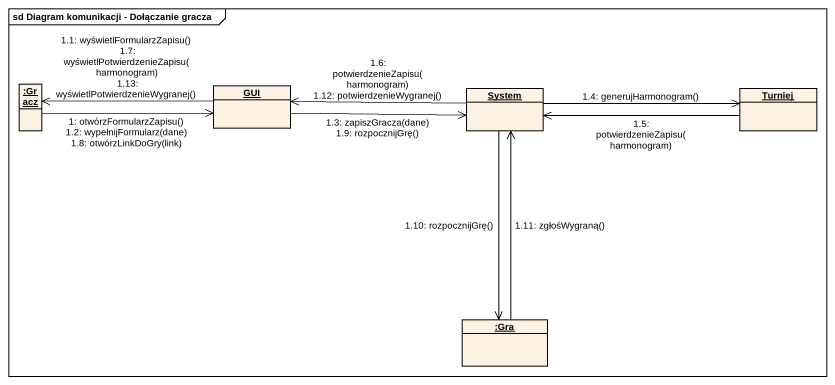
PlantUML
@startuml
mainframe sd Diagram komunikacji - Dołączanie gracza
hide circle
hide empty members
object ":Gracz" as Gracz
object GUI
object System
object Turniej
object ":Gra" as Gra
Gracz -right-> GUI : 1: otwórzFormularzZapisu()\n1.2: wypełnijFormularz(dane)\n1.8: otwórzLinkDoGry(link)
GUI -left-> Gracz : 1.1: wyświetlFormularzZapisu()\n1.7: wyświetlPotwierdzenieZapisu(harmonogram)\n1.13: wyświetlPotwierdzenieWygranej()
GUI -right-> System : 1.3: zapiszGracza(dane)\n1.9: rozpocznijGrę()
System -right-> Turniej : 1.4: generujHarmonogram()
Turniej -left-> System : 1.5: potwierdzenieZapisu(harmonogram)
System -left-> GUI : 1.6: potwierdzenieZapisu(harmonogram)\n1.12: potwierdzenieWygranej()
System --> Gra : 1.10: rozpocznijGrę()
Gra -up-> System : 1.11: zgłośWygraną()
@enduml
